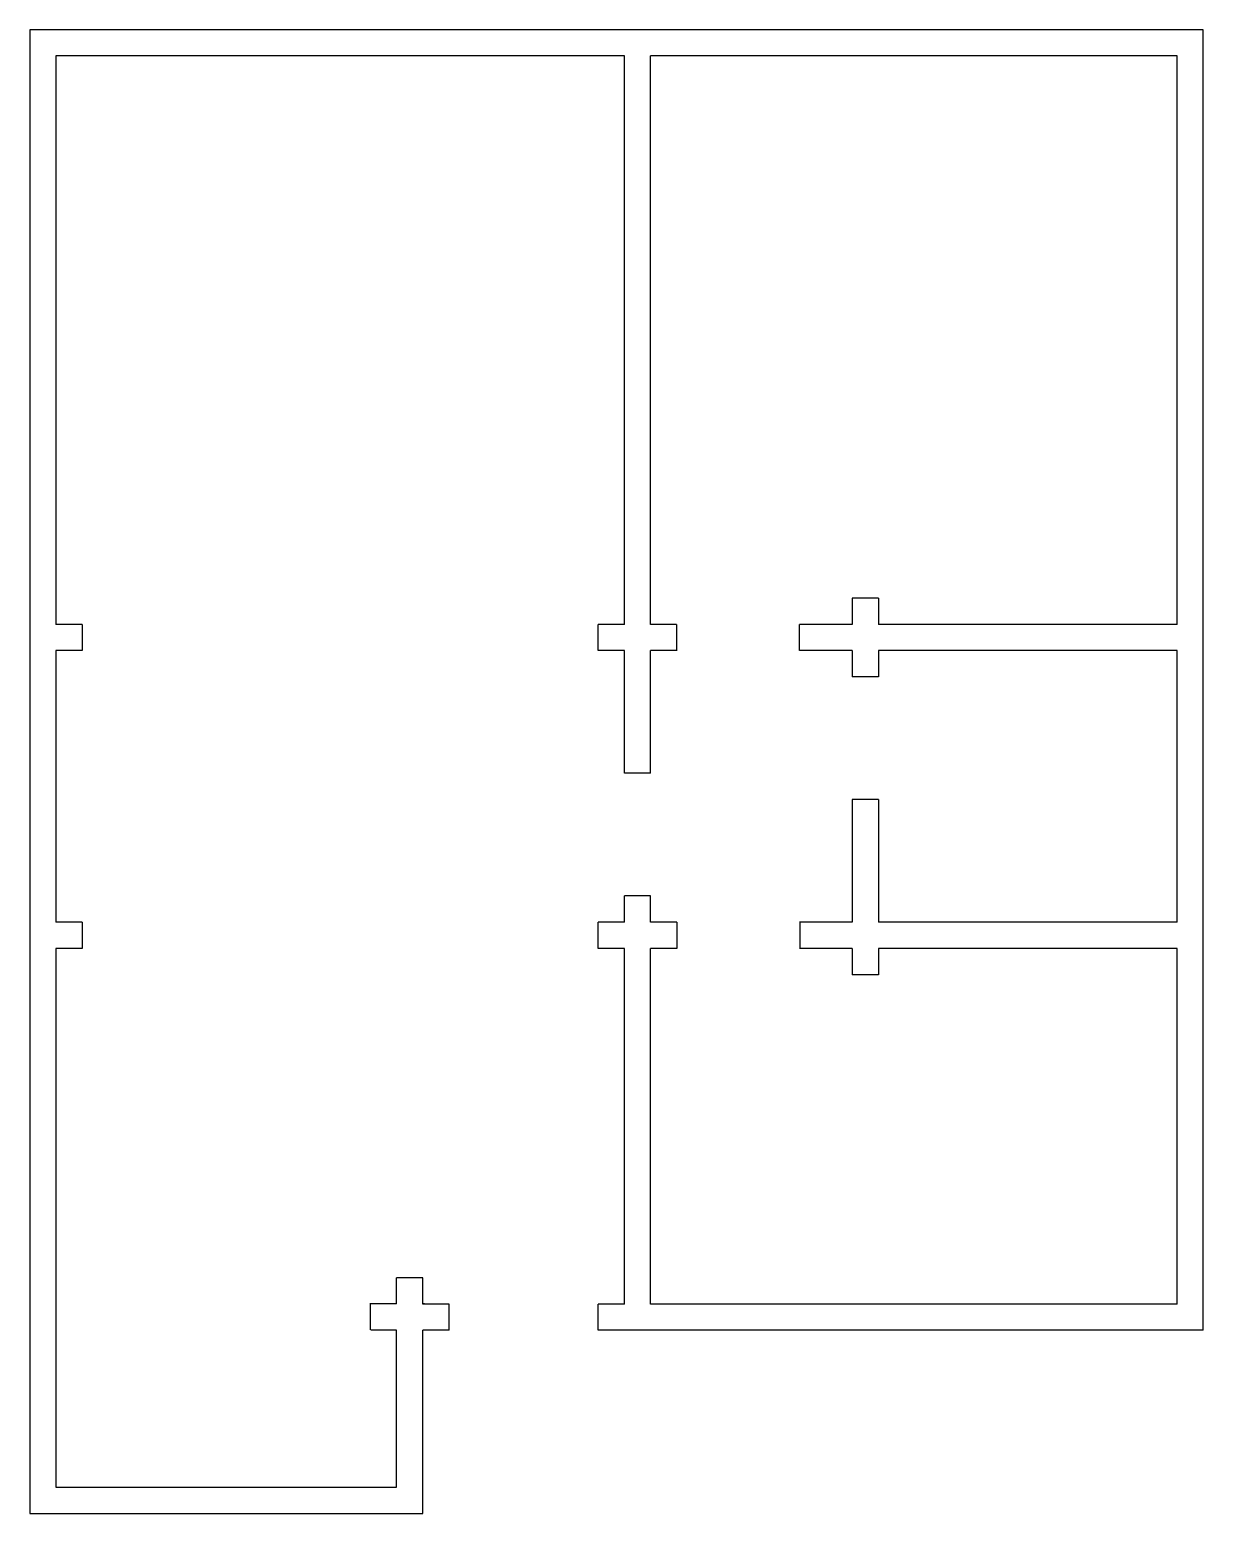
# Model space of a CAD drawing. Header units: millimetres. Extents: x 100.39 to 107.09, y 58.39 to 66.86.
import ezdxf

# ---------------------------------------------------------------- set-up
doc = ezdxf.new("R2010")
doc.units = ezdxf.units.MM

msp = doc.modelspace()

# ---------------------------------------------------------------- linework, layer by layer
for p, q in [((107.089, 66.8631), (100.389, 66.8631)), ((100.389, 66.8631), (100.389, 58.3931)), ((107.089, 59.4381), (107.089, 66.8631)), ((103.784, 63.4681), (103.784, 66.7131)), ((103.934, 63.4681), (103.934, 66.7131)), ((105.234, 63.6181), (105.084, 63.6181)), ((105.084, 63.6181), (105.084, 63.4681)), ((105.234, 63.6181), (105.234, 63.4681)), ((100.689, 63.4681), (100.539, 63.4681)), ((103.634, 63.3181), (103.634, 63.4681)), ((103.784, 63.4681), (103.634, 63.4681)), ((104.0816, 63.4681), (103.934, 63.4681)), ((104.081, 63.4674), (104.081, 63.3163)), ((104.784, 63.3181), (104.784, 63.4681)), ((105.084, 63.4681), (104.784, 63.4681)), ((106.939, 63.4681), (105.234, 63.4681)), ((100.689, 63.3181), (100.539, 63.3181)), ((103.784, 63.3181), (103.634, 63.3181)), ((103.784, 62.6181), (103.784, 63.3181)), ((104.0816, 63.3181), (103.934, 63.3181)), ((103.934, 62.6181), (103.934, 63.3181)), ((105.084, 63.3181), (104.784, 63.3181)), ((105.084, 63.3181), (105.084, 63.1681)), ((106.939, 63.3181), (105.234, 63.3181)), ((105.234, 63.3181), (105.234, 63.1681)), ((105.234, 63.1681), (105.084, 63.1681)), ((103.934, 62.6181), (103.784, 62.6181)), ((105.234, 62.4681), (105.084, 62.4681)), ((105.084, 62.4681), (105.084, 61.7681)), ((105.234, 62.4681), (105.084, 62.4681)), ((105.234, 62.4681), (105.234, 61.7681)), ((103.934, 61.9181), (103.784, 61.9181)), ((103.784, 61.7681), (103.784, 61.9181)), ((103.934, 61.7681), (103.934, 61.9181)), ((100.689, 61.7681), (100.539, 61.7681)), ((103.634, 61.6181), (103.634, 61.7681)), ((103.784, 61.7681), (103.634, 61.7681)), ((103.784, 61.7681), (103.634, 61.7681)), ((104.084, 61.7681), (103.934, 61.7681)), ((104.084, 61.7681), (103.934, 61.7681)), ((104.0832, 61.768), (104.0832, 61.6185)), ((105.084, 61.7681), (104.784, 61.7681)), ((104.7847, 61.7684), (104.7847, 61.619)), ((106.939, 61.7681), (105.234, 61.7681)), ((100.689, 61.6181), (100.539, 61.6181)), ((103.784, 61.6181), (103.634, 61.6181)), ((103.784, 59.5881), (103.784, 61.6181)), ((104.084, 61.6181), (103.934, 61.6181)), ((103.934, 59.5881), (103.934, 61.6181)), ((105.084, 61.6181), (104.784, 61.6181)), ((105.084, 61.6181), (105.084, 61.4681)), ((106.939, 61.6181), (105.234, 61.6181)), ((105.234, 61.6181), (105.234, 61.4681)), ((105.234, 61.4681), (105.084, 61.4681)), ((102.634, 59.7381), (102.484, 59.7381)), ((102.484, 59.5885), (102.484, 59.7381)), ((102.634, 59.5881), (102.634, 59.7381)), ((102.484, 59.5885), (102.3309, 59.5885)), ((102.334, 59.4401), (102.334, 59.5897)), ((102.6431, 59.5885), (102.634, 59.5885)), ((102.784, 59.5881), (102.634, 59.5881)), ((102.784, 59.4381), (102.784, 59.5881)), ((103.634, 59.4381), (103.634, 59.5881)), ((103.784, 59.5881), (103.634, 59.5881)), ((106.939, 59.5881), (103.934, 59.5881)), ((106.939, 59.5881), (103.934, 59.5881)), ((102.484, 59.4385), (102.3369, 59.4385)), ((102.484, 58.5431), (102.484, 59.4385)), ((102.634, 58.3931), (102.634, 59.4381)), ((102.784, 59.4381), (102.634, 59.4381)), ((103.784, 59.4381), (103.634, 59.4381)), ((103.9378, 59.4385), (103.7719, 59.4385)), ((107.089, 59.4381), (103.934, 59.4381)), ((100.389, 58.3931), (102.634, 58.3931))]:
    msp.add_line(p, q)
for points in [[(103.784, 66.7131), (100.539, 66.7131), (100.539, 63.4681)], [(106.939, 63.4681), (106.939, 66.7131), (103.934, 66.7131)], [(100.689, 63.4681), (100.689, 63.3181)], [(100.539, 63.3181), (100.539, 61.7681)], [(106.939, 61.7681), (106.939, 63.3181)], [(100.689, 61.7681), (100.689, 61.6181)], [(100.539, 61.6181), (100.539, 58.5431), (102.484, 58.5431)], [(106.939, 59.5881), (106.939, 61.6181)]]:
    msp.add_lwpolyline(points)

doc.saveas('drawing.dxf')
